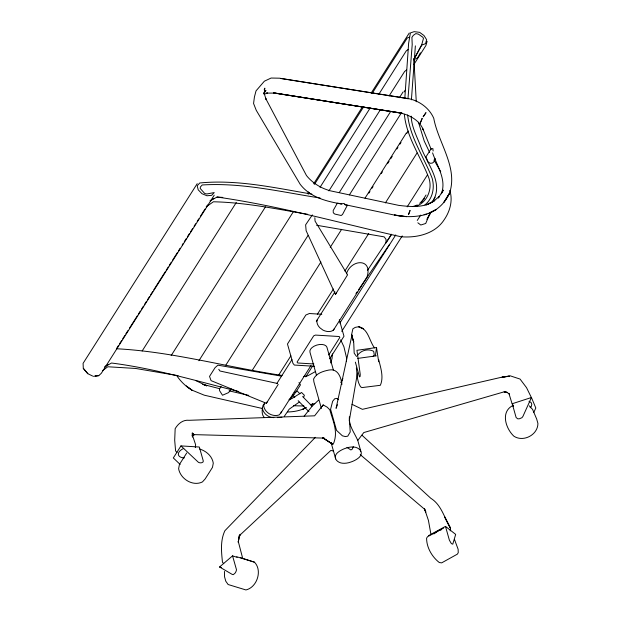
<?xml version="1.0" encoding="UTF-8"?>
<svg xmlns="http://www.w3.org/2000/svg" width="621" height="621" viewBox="0 0 621 621"><rect width="100%" height="100%" fill="white"/><g stroke="black" fill="none" stroke-linecap="round" stroke-linejoin="round"><path stroke-width="0.93" d="M352.216 335.41L352.643 339.4L351.595 334.641L352.907 328.804L355.259 327.383L358.643 326.731C368.447 328.82 369.231 341.108 374.51 347.869M346.371 361.577L346.549 357.828L343.91 346.743L340.673 339.803M404.838 98.017L408.626 43.323L410.403 32.929L414.207 31.655L419.625 32.346L423.988 35.537L426.619 39.697L425.579 43.633L421.597 45.186L413.687 59.771L417.56 57.862L420.394 52.839M411.413 99.818L415.371 45.876M407.958 98.964L412.204 44.611L411.917 37.376L413.338 35.327L415.814 33.612L418.368 34.124L422.87 37.252L423.452 38.432L421.597 45.186L413.687 59.771M332.39 353.923L332.018 358.62L330.69 362.943M195.304 447.578L195.623 444.714L192.394 435.088L192.316 432.868L192.409 437.075L193.418 433.567L192.036 435.756L194.621 434.63L193.216 434.607L324.232 438.108L322.718 437.72L332.825 444.341L333.865 442.695C338.049 430.974 333.066 421.566 329.829 409.829L327.29 407.244L323.168 404.908L314.614 415.822L189.164 420.301C183.009 419.532 178.118 423.693 175.169 428.661L174.695 440.266L175.588 450.885L177.001 452.678M375.433 355.709L376.512 347.519L356.928 350.314L360.234 374.393L360.11 376.442L359.489 376.9L355.367 362.144M450.186 530.908L450.543 528.308L444.442 516.517L450.543 528.308C444.403 518.131 441.484 504.865 430.803 498.283L361.95 435.212M357.463 372.98L349.351 420.285L349.305 418.507M238.906 538.717L238.192 542.234L239.574 535.418L240.35 534.246L238.922 538.073L239.574 535.418M352.029 334.82L336.077 408.339L337.413 404.706M432.829 201.15C444.566 182.434 425.804 162.461 420.246 145.213C416.505 135.743 411.537 126.521 411.172 116.119M264.204 417.452C261.255 414.261 262.015 409.06 263.094 405.202L264.926 403.169M264.484 403.013L263.669 405.823C264.717 412.732 272.565 417.141 279.108 414.968L280.94 412.942L311.005 365.528M280.94 412.942L281.344 411.537M427.124 41.297L425.905 45.504L413.982 64.32M421.55 120.032L422.179 118.363L419.982 123.703L421.232 120.761M264.181 89.882L264.833 88.159L264.204 93.554L266.122 99.453L265.594 98.289L306.479 175.557C312.557 183.156 321.267 188.435 330.636 190.88L398.62 205.357C410.691 206.809 424.407 208.175 434.77 200.459L427.124 204.643M353.318 446.709L352.216 449.208L350.881 449.977L346.968 447.376M435.251 158.565L433.699 162.073L432.371 163.067L430.431 163.307L428.079 162.089L425.959 156.888L431.067 148.877L432.891 148.582L433.101 151.019M531.436 397.51L522.898 416.466L521.943 417.692L519.482 418.748L517.805 418.857L516.129 417.537L512.224 403.735L531.436 397.51L535.814 407.997L533.835 412.367M281.484 376.147L217.893 365.171L215.083 367.648L209.533 376.404L211.078 380.642L266.417 403.301L267.1 401.911M278.2 384.407L266.417 403.301M312.34 214.889L305.625 224.833L306.137 230.717L335.456 294.416L336.132 293.027M307.643 193.651L308.49 191.951M293.174 394.459L292.786 395.212L294.804 397.269M426.844 219.314L430.795 212.467L427.504 218.328M340.758 382.606L342.893 378.608M333.12 210.651L337.358 203.121M432.278 202.104L435.057 197.199M320.025 187.34L370.108 108.085M378.888 94.198L406.25 50.891L408.199 49.447M116.531 348.591L118.595 345.323M119.628 343.692L121.7 340.432M122.733 338.802L124.805 335.534M125.838 333.904L127.903 330.644M129.455 328.199L137.218 315.957M138.25 314.327L140.315 311.067M141.355 309.437L143.42 306.169M144.452 304.538L146.525 301.278M147.557 299.64L149.63 296.38M150.662 294.75L152.727 291.49M153.767 289.852L165.139 271.905M166.18 270.275L168.244 267.014M169.277 265.384L171.349 262.116M172.382 260.486L177.559 252.328M178.592 250.698L180.144 248.253M182.209 244.985L183.242 243.354M184.282 241.724L186.347 238.464M187.379 236.826L189.452 233.566M190.484 231.936L192.557 228.675M194.109 226.223L195.654 223.777M197.206 221.332L198.759 218.887M200.311 216.434L204.969 209.091M206.521 206.646L207.554 205.015M214.229 195.204L101.308 373.306L98.762 375.651L93.484 376.334M142.155 350.989L236.283 202.516M171.171 355.577L265.446 206.886M198.891 360.739L293.306 211.815M313.69 183.762L362.517 106.742M371.35 92.808L409.27 32.998M308.257 194.179L309.297 192.549M314.482 184.367L363.751 106.665M372.041 93.577L407.306 37.951L409.596 37.167M328.92 190.88L380.269 109.894M389.08 95.991L404.644 71.446L406.592 70.002M225.873 365.055L308.109 235.343M339.345 192.456L390.601 111.601M399.404 97.714L403.029 92.001M404.116 91.916L405.148 90.278M180.952 445.909L198.448 462.327A4.378 3.082 32.4 0 0 202.12 462.552L203.145 461.9L203.246 460.836L199.333 447.027L180.952 445.909L173.321 457.949L180.183 464.469M349.382 194.909L401.686 112.417M186.719 452.973L179.43 464.461L178.623 468.7C180.331 478.861 192.813 486.724 202.438 481.927L205.194 478.884L212.475 467.388L213.282 463.15C212.211 456.179 206.219 450.939 199.659 449.053M252.025 370.683L320.917 262.015M330.24 247.305L341.635 229.335M364.985 198.208L406.413 132.863M368.897 193.131L369.937 191.501M372.01 188.233L373.042 186.595M381.325 173.531L382.365 171.893M387.543 163.727L389.095 161.274M390.648 158.829L392.2 156.376M396.866 149.024L397.898 147.387M399.971 144.126L401.011 142.488M406.708 133.507L408.261 131.054M385.369 202.935L417.064 152.952M276.919 383.398L291.948 359.691M316.306 321.267L334.967 291.839M346.371 273.853C351.269 258.732 373.143 258.157 366.972 277.238L333.283 330.372M335.456 294.416L347.574 274.824L315.049 221.092L314.855 217.73M407.174 206.871L427.372 175.013M295.41 392.845L300.455 384.888L298.98 382.598M305.757 376.862L312.479 366.258M339.889 323.021L395.756 234.917M421.387 202.368L426.053 195.01M341.729 331.358L402.237 235.91M328.75 354.925L339.85 337.413L339.144 336.52L315.452 335.084L313.706 335.837L297.055 362.097L297.762 362.99L313.869 363.968M303.553 397.44L304.399 395.29L301.55 392.48L291.707 398.682L289.013 399.388M329.681 358.798L343.987 336.248L339.314 319.737M304.143 416.194L312.146 406.157L318.565 400.134M322.128 406.545L323.168 404.908M278.425 375.433L290.884 355.856M317.354 314.257L333.446 288.975M344.865 271.028L368.742 233.504M417.25 220.455L420.751 215.083M367.376 270.508L391.587 234.226L386.037 242.974L386.006 239.341L384.205 236.873L316.586 225.244M284.286 416.365L289.169 409.192L299.167 402.16M355.973 293.531L357.059 291.94M358.69 289.557L389.608 244.263M221.154 386.526L219.477 388.855L219.586 390.648L222.489 395.235L228.575 392.619L231.416 388.925M197.214 183.669L83.082 363.347L83.299 368.362L87.825 373.702L92.653 376.062M264.383 92.312L265.928 90.41L264.22 92.444M357.486 355.46C360.84 350.267 368.253 348.35 373.679 351.323L374.284 355.049L373.081 356.493M530.171 407.756L531.366 406.313L531.77 404.349L531.172 402.602L529.007 401.337M263.684 93.461L264.88 92.048L263.847 93.204M289.51 399.916L294.905 393.644M334.494 328.61L332.662 330.644A10.557 7.421 32.4 0 1 322.858 330.046L319.792 327.717A9.416 6.614 32.4 0 1 317.424 319.365M424.919 204.938C432.798 198.588 434.816 187.627 432.146 178.235C424.073 157.253 410.101 137.722 407.624 114.939M315.352 437.324L224.895 530.714C220.207 540.612 221.386 551.689 222.473 562.238L223.723 563.635M419.68 203.339L424.5 198.557M238.829 536.156L330.838 450.435L333.415 451.032M433.916 533.936L438.62 530.528L441.283 529.837M232.557 555.849L236.469 569.651A3.291 1.475 -64.8 0 1 234.816 573.4L233.263 574.658L232.301 574.448L219.555 566.989L232.557 555.849L237.16 557.363M102.527 370.644L107.79 366.763L135.564 368.447L178.064 375.658M513.451 405.234C500.169 411.281 505.51 428.35 513.877 436.19C523.371 442.455 537.918 434.917 537.918 423.413L536.684 419.051L532.601 409.433L529.216 405.792M206.219 206.785L213.383 201.786C245.217 202.438 276.454 208.92 307.721 214.315M105.228 366.429L108.333 364.325M315.538 371.513L307.768 375.79L303.405 376.505M210.146 200.762L213.841 198.441M311.517 404.807L312.72 404.1L311.082 404.954M104.46 367.027L111.501 363.021C154.559 368.47 196.306 380.96 238.324 391.416M294.175 393.023L297.234 391.067L299.927 393.807M210.263 200.762L217.063 197.043L222.799 197.408M428.614 535.605L445.482 526.391L455.674 534.394L452.771 544.182L451.351 543.6L449.387 540.2L445.482 526.391M443.596 528.075L427.489 536.761L426.596 538.213C426.557 547.497 432.053 556.905 439.295 562.525L441.655 562.867L457.351 554.157L458.244 552.706L458.127 549.259L454.541 539.618M306.029 407.694C300.401 410.652 293.857 411.878 287.546 411.964M311.051 405.001L312.72 404.1M306.161 407.508L302.877 409.216L305.47 407.888M428.311 213.616C437.805 209.999 445.319 202.539 449.464 193.341C458.345 167.623 438.209 142.783 433.761 118.308C429.251 107.899 419.113 100.649 408.09 98.545L280.405 78.456M429.243 213.026L436.501 209.401L429.367 212.995M426.223 205.008L433.396 201.445L439.334 196.368L438.294 198.014L443.332 190.111L441.36 193.76C446.81 179.609 436.943 165.83 432.596 152.89M264.034 94.314L267.527 93.041L266.393 93.111L274.366 93.103L402.051 113.185L273.535 92.832L401.042 113.185C410.473 115.343 419.788 120.738 423.452 130.123L422.917 128.951L431.16 149.343M415.084 206.545C426.906 203.269 432.775 189.304 428.878 178.033C420.867 156.903 406.483 137.257 404.356 114.272M412.818 206.568L417.335 204.984M310.298 404.589L314.777 403.58M426.829 214.237C416.264 217.164 405.102 217.443 394.42 214.99L406.483 216.651L395.251 215.254L344.577 204.581M424.027 214.633L430.089 213.003L425.727 223.467L420.797 225.027L417.855 222.784M357.766 358.402L376.357 355.833M509.251 376.248L502.063 377.234L510.144 375.814L520.049 379.066L526.546 387.683L531.172 397.114M509.142 376.233L502.459 377.032L362.408 409.332L351.991 404.302M95.471 375.806L97.35 375.627M277.315 417.615L281.903 417.296M95.269 375.884L98.762 375.651M293.508 405.73L304.026 406.01M321.802 314.273L309.351 313.52L305.858 315.01L287.469 344.011L292.918 363.269L294.331 365.055L314.443 366.274M273.838 417.638C268.381 417.739 263.133 413.431 262.287 408.013M116.864 348.777C172.731 351.719 226.96 367.174 282.105 375.457M217.063 197.043C279.225 205.823 339.803 223.079 400.98 236.748C416.784 238.091 435.018 233.915 444.155 219.78C450.023 211.35 453.012 200.404 449.814 190.414M406.134 98.397L279.582 78.192L271.105 78.036L264.367 81.196L256.023 90.883L254.431 96.969L253.57 103.49L256.248 110.305L300.168 184.274C310.003 197.23 326.499 201.491 341.76 203.991M311.874 194.117C274.932 187.868 237.393 179.306 199.776 182.97L197.199 185.749L198.2 189.809L201.957 193.682L206.964 195.77L211.66 195.336L214.237 192.564L206.855 193.977L204.713 193.488L200.241 188.505L200.366 187.006L202.205 184.973C241.957 182.465 281.072 191.936 320.11 198.021M277.595 383.506L219.997 371.016L218.763 369.301M262.652 408.564L204.255 395.181L191.998 390.151L186.331 386.091L191.998 390.151C186.106 386.658 181.068 381.892 177.171 376.264M219.749 388.707L202.795 384.345L206.731 385.827M229.11 390.857L248.765 395.391M236.679 556.75L254.478 562.176C262.621 570.505 257.063 587.388 245.924 589.95L228.132 584.524L225.796 581.233L224.561 576.87L224.429 571.444M338.398 203.238L340.968 203.967L344.081 203.455L345.664 204.969L347.387 205.209L342.497 214.509L341.17 215.503L334.735 214.035L333.33 212.809L333.19 211.373M240.389 557.635L254.478 562.176M219.555 566.989L221.394 567.602M206.661 385.788L195.887 380.626M508.809 393.629L506.728 392.286L504.12 391.766L507.636 392.48L503.724 391.96L363.813 432.542L357.766 440.452L360.848 451.351A11.489 6.427 -15.8 0 1 359.078 457.498A15.991 8.942 -15.8 0 1 350.648 462.102A11.489 6.427 -15.8 0 1 340.789 462.924A15.991 8.942 -15.8 0 1 335.387 456.062A11.489 6.427 -15.8 0 1 337.467 452.779A15.991 8.942 -15.8 0 1 345.897 448.176A11.489 6.427 -15.8 0 1 355.755 447.353A15.991 8.942 -15.8 0 1 360.848 451.351M322.547 437.65L332.825 444.341M322.718 437.72L331.893 443.704M360.242 454.642L424.306 509.01L425.851 512.162L424.492 508.56M302.621 396.555L312.037 406.165M298.173 400.7L308.94 411.684M338.367 399.691L337.071 398.364L334.688 398.783L332.639 401.298L330.589 409.309L336.551 430.384L342.404 435.818L345.377 436.579L347.768 436.152L350.213 432.014L349.328 416.792M357.479 440.142L357.766 440.452C354.878 433.8 350.384 427.861 349.258 420.495M356.547 356.485L354.18 353.17L353.753 343.141L353.015 338.95L353.59 341.123M83.299 368.362L87.825 373.702M353.784 341.845L352.332 337.971L353.667 341.403M429.654 152.44L424.236 141.06L418.453 122.244M433.986 159.97L440.724 171.691M509.577 394.607L508.91 393.435L511.96 403.332M512.224 403.735L513.319 406.359M331.342 442.827L332.033 444.558M424.686 509.336L428.42 520.375L430.858 533.936M378.732 359.784C380.712 367.904 383.933 377.312 380.331 385.307L361.911 387.597L360.654 386.867C356.92 381.333 357.23 374.339 356.361 367.981M341.923 384.461C341.123 377.382 337.925 368.315 329.052 370.015C323.192 371.172 316.345 373.205 313.589 379.027L313.892 381.884L321.43 408.517M333.368 370L326.894 347.139A8.841 4.945 -15.8 0 0 316.733 345.105A8.841 4.945 -15.8 0 0 310.011 352.371L316.477 375.231M331.024 442.416L335.697 458.919M238.317 541.605L242.454 557.479M376.512 347.519L378.67 361.771M413.881 58.591L416.272 101.759M184.421 457.856A8.841 4.945 -15.8 0 1 178.336 454.378A8.841 4.945 -15.8 0 1 183.715 448.432M410.023 210.542L408.595 214.369L410.023 210.542M449.464 193.341L444.093 202.011L449.464 193.341M423.219 116.725L425.913 112.766L423.219 116.725M360.917 327.686L358.643 326.731L363.401 328.835L360.917 327.686"/></g></svg>
